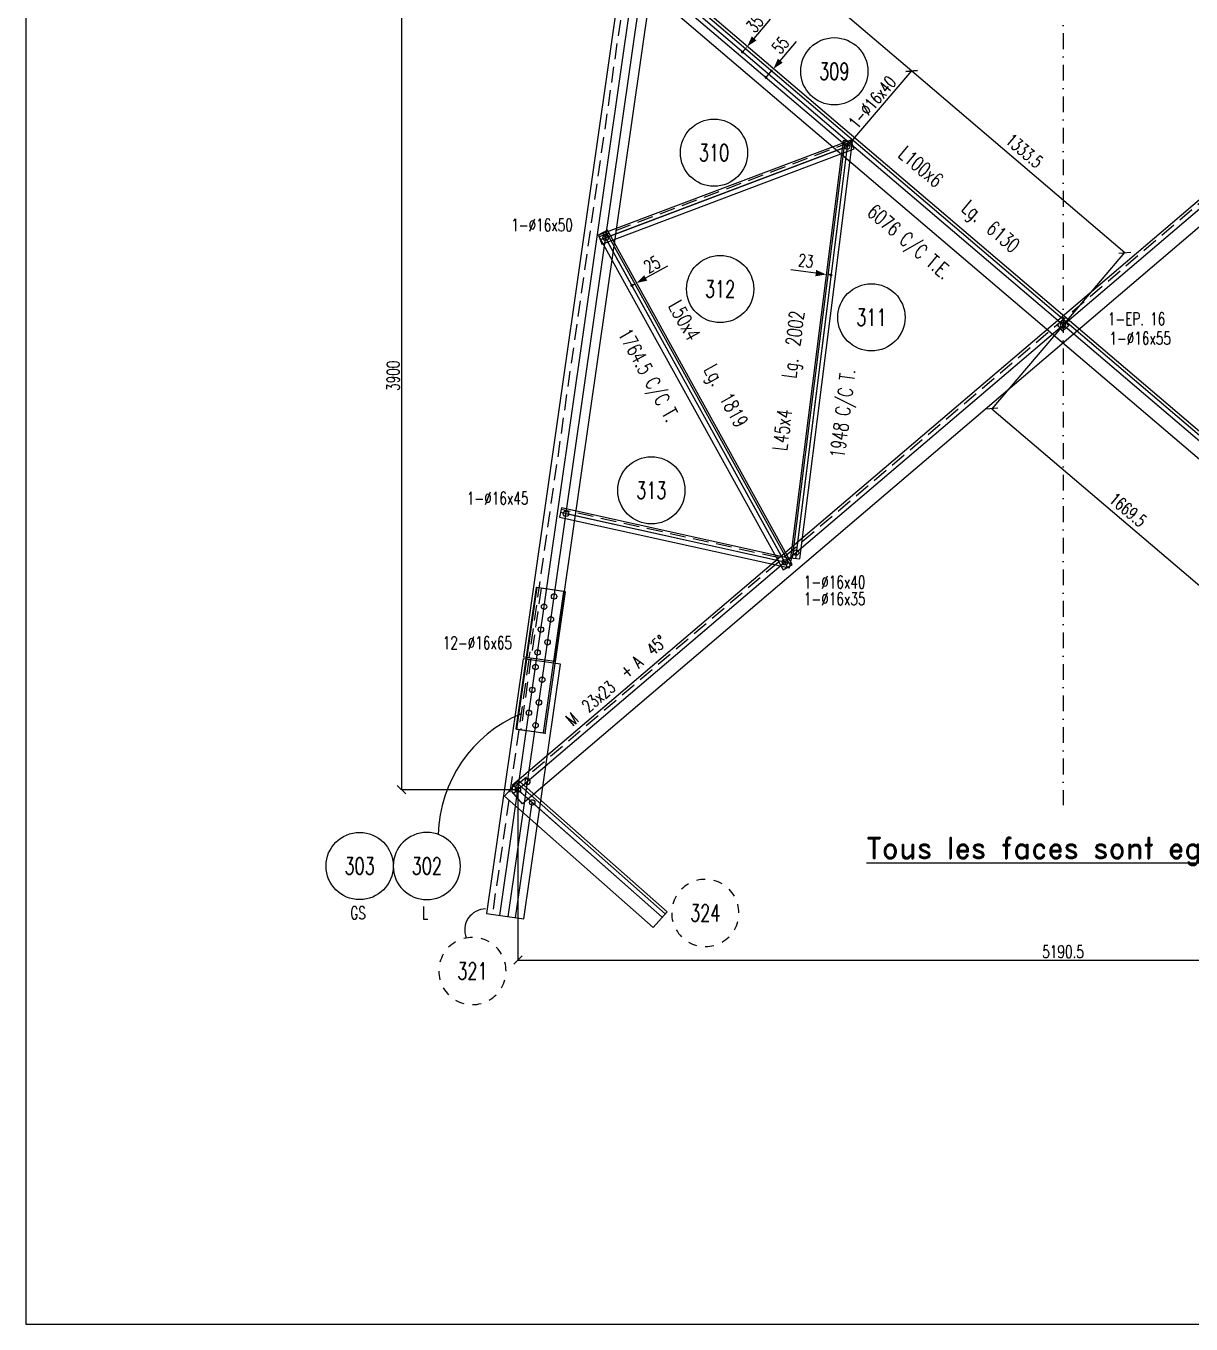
# Model space of a CAD drawing. Extents: x 142141 to 158361, y -105351 to -93871.
# Drawn here: x 142141 to 147687, y -105351 to -99173 of the extents above; entities that cross this region are included whole.
import ezdxf
from ezdxf.enums import TextEntityAlignment as Align

# ---------------------------------------------------------------- set-up
doc = ezdxf.new("R2010")
doc.units = 0
doc.header["$LTSCALE"] = 150
doc.header["$MEASUREMENT"] = 0
doc.linetypes.add('DASHDOT', pattern=[1, 0.5, -0.25, 0, -0.25])
doc.linetypes.add('DASHED', pattern=[0.75, 0.5, -0.25])
doc.layers.get('0').update_dxf_attribs({"linetype": 'CONTINUOUS'})
for name, color, linetype in [('ASSI', 6, 'CONTINUOUS'), ('BOLLINI_1', 7, 'CONTINUOUS'), ('FORI', 2, 'CONTINUOUS'), ('LINEA_ANG', 2, 'CONTINUOUS'), ('LINEE_PIASTRE', 2, 'CONTINUOUS'), ('LM', 7, 'CONTINUOUS'), ('LS', 7, 'CONTINUOUS'), ('MZ', 6, 'DASHDOT'), ('PIASTRE', 5, 'CONTINUOUS'), ('QT_MAL', 7, 'CONTINUOUS'), ('QT_MPR', 7, 'CONTINUOUS'), ('TESTI_A_P', 7, 'CONTINUOUS'), ('TRAT-Y', 7, 'DASHED')]:
    doc.layers.add(name, color=color, linetype=linetype)
doc.styles.add('QUOTE', font='ROMANS8.SHX', dxfattribs={"width": 0.7})
doc.styles.add('RD', font='ROMAND8.SHX', dxfattribs={"width": 0.7})
doc.styles.add('RQL', font='ROMANS8.SHX', dxfattribs={"width": 0.7})
doc.styles.add('RS', font='ROMANS8.shx', dxfattribs={"width": 0.7})
doc.styles.get("Standard").update_dxf_attribs({"font": 'ROMANS8.SHX', "width": 0.7})
doc.dimstyles.new('FRECCE1', dxfattribs={"dimtxt": 60, "dimasz": 6.6667, "dimexe": 0, "dimexo": 0, "dimgap": 1, "dimtad": 1, "dimzin": 0, "dimdsep": 46, "dimtxsty": 'RS', "dimblk1": 'QUOTP', "dimblk2": 'QUOTF', "dimsah": 1, "dimcen": 0, "dimclrd": 2, "dimclre": 2, "dimclrt": 7, "dimadec": 0, "dimazin": 0, "dimtfac": 1, "dimtix": 1, "dimtmove": 2, "dimatfit": 3, "dimldrblk": 'QUOTP', "dimfxl": 1, "dimtolj": 1, "dimtzin": 0, "dimarcsym": 0})
doc.dimstyles.new('TRATTO', dxfattribs={"dimscale": 0, "dimtxt": 60, "dimasz": 40, "dimexe": 0, "dimexo": 0, "dimgap": 10, "dimtad": 1, "dimrnd": 0.5, "dimdsep": 46, "dimtxsty": 'RS', "dimblk1": 'OBLIQUE', "dimblk2": 'OBLIQUE', "dimsah": 1, "dimcen": 0.09, "dimclrd": 2, "dimclre": 2, "dimclrt": 7, "dimadec": 0, "dimazin": 0, "dimtfac": 1, "dimtix": 1, "dimtmove": 2, "dimatfit": 3, "dimfxl": 1, "dimtolj": 1, "dimtzin": 0, "dimarcsym": 0})

# ---------------------------------------------------------------- blocks, each defined once
blk = doc.blocks.new('ASSE98')
blk.add_line((0, 0), (1, 0))
at = {"color": 7, "style": 'QUOTE', "width": 0.5, "flags": 1}
for tag, p in [('TI', (1.38308, 6.82731)), ('DI_S', (1.38308, 6.42178)), ('D_S', (1.38308, 6.02092)), ('E_S', (1.38308, 5.68065)), ('NFORI', (1.36454, 5.29792)), ('ALAR', (1.36349, 4.93246)), ('FAM', (1.3775, 4.54645)), ('ALA', (1.38308, 4.19257)), ('DISP2', (1.38308, 3.84971)), ('DISP1', (1.38308, 3.50686)), ('PINZAF', (1.38308, 3.164)), ('PINZAI', (1.38308, 2.82114)), ('TRP', (1.38308, 2.47829)), ('NP', (1.38308, 2.13543)), ('SV', (1.38308, 1.79257)), ('PESO', (1.38308, 1.44971)), ('QUA', (1.38308, 1.10686)), ('LUN', (1.38308, 0.764)), ('PROF', (1.38308, 0.42114)), ('POS', (1.38308, 0.07829))]:
    blk.add_attdef(tag, p, '', height=0.2, dxfattribs=at)
at = {"color": 7, "flags": 1}
for tag, p in [('LAV1', (3.07431, 6.82847)), ('LAV2', (3.07431, 6.49513)), ('LAV3', (3.07431, 6.1618)), ('LAV4', (3.07431, 5.82847)), ('LAV5', (3.07431, 5.49513)), ('LAV6', (3.07431, 5.1618)), ('LAV7', (3.07431, 4.82847)), ('LAV8', (3.07431, 4.49513)), ('LAV9', (3.07431, 4.1618)), ('LAV10', (3.07431, 3.82847))]:
    blk.add_attdef(tag, p, '', height=0.2, dxfattribs=at)
blk = doc.blocks.new('16')
blk.add_circle((0, 0), 1)
blk = doc.blocks.new('MRKR_98')
blk.add_point((0, 0))
at = {"color": 7, "style": 'QUOTE', "width": 0.5, "flags": 1}
for tag, p in [('TI', (3.73, 6.83)), ('DI_S', (3.73, 6.42)), ('D_S', (3.73, 6.02)), ('AUX2', (3.71, 4.93)), ('NFORI', (3.72, 5.3)), ('AUX1', (3.73, 4.19)), ('E_S', (3.73, 5.68)), ('FAM', (3.73, 4.55)), ('COMMESSA', (3.73, 3.85)), ('MD', (3.73, 3.51)), ('MP', (3.73, 3.16)), ('LARGHEZZA', (3.73, 2.82)), ('SPESSORE', (3.73, 2.48)), ('NP', (3.73, 2.14)), ('SV', (3.73, 1.79)), ('PESO', (3.73, 1.45)), ('QUA', (3.73, 1.11)), ('LUN', (3.73, 0.76)), ('PROF', (3.73, 0.42)), ('POS', (3.73, 0.08))]:
    blk.add_attdef(tag, p, '', height=0.2, dxfattribs=at)
at = {"color": 7, "flags": 1}
for tag, p in [('LAV1', (5.26, 6.88)), ('LAV2', (5.26, 6.55)), ('LAV3', (5.26, 6.21)), ('LAV4', (5.26, 5.88)), ('LAV5', (5.26, 5.55)), ('LAV6', (5.26, 5.21)), ('LAV7', (5.26, 4.88)), ('LAV8', (5.26, 4.55)), ('LAV9', (5.26, 4.21)), ('LAV10', (5.26, 3.88))]:
    blk.add_attdef(tag, p, '', height=0.2, dxfattribs=at)
blk = doc.blocks.new('QUOTP')
at = {"layer": 'ASSI', "color": 2, "const_width": 1.07}
blk.add_lwpolyline([(-0.53, 0, 1), (0.53, 0, 1)], format="xyb", close=True, dxfattribs=at)
blk = doc.blocks.new('QUOTF')
at = {"layer": 'LS', "color": 2}
blk.add_line((7.5, 0), (25.5, 0), dxfattribs=at)
blk.add_solid([(7.5, 2.25), (0, 0), (7.5, -2.25)], dxfattribs=at)
blk = doc.blocks.new('*D166')
at = {"layer": 'QT_MAL', "color": 2, "lineweight": -2, "transparency": 16777216}
for p, q in [((145556.4, -99291.8), (145570.4, -99275.3)), ((145574.7, -99270.2), (145574.7, -99270.2)), ((145552, -99296.9), (145552, -99296.9))]:
    blk.add_line(p, q, dxfattribs=at)
at = {"layer": 'QT_MAL', "color": 2, "lineweight": -2, "transparency": 16777216, "xscale": 6.6667, "yscale": 6.6667, "zscale": 6.6667}
for name, p, rotation in [('QUOTF', (145574.7, -99270.2), 49.56613230523991), ('QUOTP', (145552, -99296.9), 229.5661323052399)]:
    blk.add_blockref(name, p, dxfattribs=dict(at, rotation=rotation))
at = {"layer": 'QT_MAL', "color": 7, "transparency": 16777216, "insert": (145610.5, -99163), "char_height": 60, "attachment_point": 5, "rotation": 49.56613, "style": 'RS'}
blk.add_mtext('\\A1;35', dxfattribs=at)
blk = doc.blocks.new('*D165')
at = {"layer": 'QT_MAL', "color": 2, "lineweight": -2, "transparency": 16777216}
for p, q in [((145667.9, -99413.1), (145695, -99381.4)), ((145699.3, -99376.3), (145699.3, -99376.3)), ((145663.6, -99418.2), (145663.6, -99418.2))]:
    blk.add_line(p, q, dxfattribs=at)
at = {"layer": 'QT_MAL', "color": 2, "lineweight": -2, "transparency": 16777216, "xscale": 6.6667, "yscale": 6.6667, "zscale": 6.6667}
for name, p, rotation in [('QUOTF', (145699.3, -99376.3), 49.56613230523991), ('QUOTP', (145663.6, -99418.2), 229.5661323052399)]:
    blk.add_blockref(name, p, dxfattribs=dict(at, rotation=rotation))
at = {"layer": 'QT_MAL', "color": 7, "transparency": 16777216, "insert": (145732, -99264.3), "char_height": 60, "attachment_point": 5, "rotation": 49.56613, "style": 'RS'}
blk.add_mtext('\\A1;55', dxfattribs=at)
blk = doc.blocks.new('IQ')
for p, q in [((0.5, 0.5), (-0.5, 0.5)), ((-0.5, 0.5), (-0.5, -0.5)), ((0.5, -0.5), (0.5, 0.5)), ((-0.5, -0.5), (0.5, -0.5))]:
    blk.add_line(p, q)
at = {"flags": 1}
for tag, p in [('SPESSORE', (0, -0.01)), ('NUMERO', (0, -0.34))]:
    blk.add_attdef(tag, p, '', height=0.2, dxfattribs=at)
blk = doc.blocks.new('*D175')
at = {"layer": 'QT_MAL', "color": 2, "lineweight": -2, "transparency": 16777216}
blk.add_line((145966.4, -100357.5), (145956.8, -100356.3), dxfattribs=at)
at = {"layer": 'QT_MAL', "color": 2, "lineweight": -2, "transparency": 16777216, "xscale": 6.6667, "yscale": 6.6667, "zscale": 6.6667}
for name, p, rotation in [('QUOTF', (145950.2, -100355.5), 172.828897146621), ('QUOTP', (145973, -100358.3), 352.828897146621)]:
    blk.add_blockref(name, p, dxfattribs=dict(at, rotation=rotation))
at = {"layer": 'QT_MAL', "color": 7, "transparency": 16777216, "insert": (145853.4, -100290.9), "char_height": 60, "attachment_point": 5, "rotation": 352.8289, "style": 'RS'}
blk.add_mtext('\\A1;23', dxfattribs=at)
blk = doc.blocks.new('_OBLIQUE')
at = {"color": 0, "linetype": 'ByBlock'}
blk.add_line((-0.5, -0.5), (0.5, 0.5), dxfattribs=at)
blk = doc.blocks.new('*D96')
at = {"layer": 'QT_MPR', "color": 2, "lineweight": -2, "transparency": 16777216}
for p, q in [((145080.7, -98921.5), (145387.9, -98560.9)), ((145387.9, -98560.9), (146357.1, -99386.8)), ((146049.9, -99747.3), (146357.1, -99386.8))]:
    blk.add_line(p, q, dxfattribs=at)
at = {"layer": 'QT_MPR', "color": 2, "lineweight": -2, "transparency": 16777216, "xscale": 40, "yscale": 40, "zscale": 40}
for p, rotation in [((145387.9, -98560.9), 139.56613230524), ((146357.1, -99386.8), 319.5661323052399)]:
    blk.add_blockref('_OBLIQUE', p, dxfattribs=dict(at, rotation=rotation))
at = {"layer": 'QT_MPR', "color": 7, "transparency": 16777216, "insert": (145879, -98901.2), "char_height": 60, "attachment_point": 5, "rotation": 319.56613, "style": 'RS'}
blk.add_mtext('\\A1;1273', dxfattribs=at)
blk = doc.blocks.new('*D97')
at = {"layer": 'QT_MPR', "color": 2, "lineweight": -2, "transparency": 16777216}
for p, q in [((146049.9, -99747.3), (146357.1, -99386.8)), ((146357.1, -99386.8), (147372, -100251.5)), ((147077.7, -100596.9), (147372, -100251.5))]:
    blk.add_line(p, q, dxfattribs=at)
at = {"layer": 'QT_MPR', "color": 2, "lineweight": -2, "transparency": 16777216, "xscale": 40, "yscale": 40, "zscale": 40}
for p, rotation in [((146357.1, -99386.8), 139.56613230524), ((147372, -100251.5), 319.5661323052399)]:
    blk.add_blockref('_OBLIQUE', p, dxfattribs=dict(at, rotation=rotation))
at = {"layer": 'QT_MPR', "color": 7, "transparency": 16777216, "insert": (146893.3, -99766.9), "char_height": 60, "attachment_point": 5, "rotation": 319.56613, "style": 'RS'}
blk.add_mtext('\\A1;1333.5', dxfattribs=at)
blk = doc.blocks.new('*D98')
at = {"layer": 'QT_MPR', "color": 2, "lineweight": -2, "transparency": 16777216}
for p, q in [((147077.7, -100596.9), (146739, -100994.4)), ((146739, -100994.4), (148009.9, -102077.3)), ((148348.7, -101679.8), (148009.9, -102077.3))]:
    blk.add_line(p, q, dxfattribs=at)
at = {"layer": 'QT_MPR', "color": 2, "lineweight": -2, "transparency": 16777216, "xscale": 40, "yscale": 40, "zscale": 40}
for p, rotation in [((146739, -100994.4), 139.56613230524), ((148009.9, -102077.3), 319.5661323052399)]:
    blk.add_blockref('_OBLIQUE', p, dxfattribs=dict(at, rotation=rotation))
at = {"layer": 'QT_MPR', "color": 7, "transparency": 16777216, "insert": (147386.3, -101475.8), "char_height": 60, "attachment_point": 5, "rotation": 319.56613, "style": 'RS'}
blk.add_mtext('\\A1;1669.5', dxfattribs=at)
blk = doc.blocks.new('xxx')
blk.add_circle((0, 0), 8)
at = {"color": 3, "style": 'RQL', "width": 0.7}
blk.add_attdef('POS', text='', height=4, dxfattribs=at).set_placement((0, 0), align=Align.MIDDLE)
at = {"style": 'RQL', "width": 0.7, "flags": 1}
for tag, p in [('POS1', (-0.39, -5.42)), ('TIPO', (-0.39, -8.66))]:
    blk.add_attdef(tag, p, '', height=2, dxfattribs=at)
blk = doc.blocks.new('*D112')
at = {"layer": 'LS', "color": 2, "lineweight": -2, "transparency": 16777216}
for p, q in [((144482.5, -102808.2), (144482.5, -103618.9)), ((149672.9, -102808.2), (149672.9, -103618.9)), ((144482.5, -103618.9), (149672.9, -103618.9))]:
    blk.add_line(p, q, dxfattribs=at)
at = {"layer": 'LS', "color": 2, "lineweight": -2, "transparency": 16777216, "xscale": 40, "yscale": 40, "zscale": 40, "rotation": 180}
blk.add_blockref('_OBLIQUE', (144482.5, -103618.9), dxfattribs=at)
at = {"layer": 'LS', "color": 2, "lineweight": -2, "transparency": 16777216, "xscale": 40, "yscale": 40, "zscale": 40}
blk.add_blockref('_OBLIQUE', (149672.9, -103618.9), dxfattribs=at)
at = {"layer": 'LS', "color": 7, "transparency": 16777216, "insert": (147077.7, -103578.9), "char_height": 60, "attachment_point": 5, "style": 'RS'}
blk.add_mtext('\\A1;5190.5', dxfattribs=at)
blk = doc.blocks.new('*D113')
at = {"layer": 'LS', "color": 2, "lineweight": -2, "transparency": 16777216}
for p, q in [((145048, -98867.4), (143928.7, -98867.4)), ((143928.7, -98867.4), (143928.7, -102808.2)), ((144482.5, -102808.2), (143928.7, -102808.2))]:
    blk.add_line(p, q, dxfattribs=at)
at = {"layer": 'LS', "color": 2, "lineweight": -2, "transparency": 16777216, "xscale": 40, "yscale": 40, "zscale": 40}
for p, rotation in [((143928.7, -98867.4), 90), ((143928.7, -102808.2), 270)]:
    blk.add_blockref('_OBLIQUE', p, dxfattribs=dict(at, rotation=rotation))
at = {"layer": 'LS', "color": 7, "transparency": 16777216, "insert": (143888.7, -100837.8), "char_height": 60, "attachment_point": 5, "rotation": 90, "style": 'RS'}
blk.add_mtext('\\A1;3900', dxfattribs=at)
blk = doc.blocks.new('bull')
at = {"style": 'RS', "width": 0.7, "flags": 1}
for tag, p in [('NN', (-12.25, 0)), ('DIAMETRO', (0, -4.86)), ('SERRAGGIO', (0, -9.71)), ('LUNGHEZZA', (0, -14.57)), ('NB', (0, -19.43)), ('TIPO', (0, -24.12)), ('EL', (-0.14, -29))]:
    blk.add_attdef(tag, p, '', height=3, dxfattribs=at)
at = {"style": 'RS', "width": 0.7}
blk.add_attdef('BULLONE', (0, 0), '', height=3, dxfattribs=at)
blk = doc.blocks.new('imbbull')
at = {"style": 'RS', "width": 0.7, "flags": 1}
for tag, p in [('NN', (-11.1, 0)), ('DIAMETRO', (0, -4.86)), ('SERRAGGIO', (0, -9.71)), ('LUNGHEZZA', (0, -14.57)), ('NB', (0, -19.43)), ('TIPO', (0, -24.38)), ('EL', (-0.14, -29.26))]:
    blk.add_attdef(tag, p, '', height=3, dxfattribs=at)
at = {"style": 'RS', "width": 0.7}
blk.add_attdef('BULLONE', (0, 0), '', height=3, dxfattribs=at)
blk = doc.blocks.new('zzz')
at = {"linetype": 'Continuous'}
for start, end in [(120, 135), (90, 105), (60, 75), (150, 165), (30, 45), (180, 195), (0, 15), (330, 345), (210, 225), (300, 315), (240, 255), (270, 285)]:
    blk.add_arc((0, 0), 8, start, end, dxfattribs=at)
at = {"color": 3, "style": 'RQL', "width": 0.7}
blk.add_attdef('POS1', text='', height=4, dxfattribs=at).set_placement((0, 0), align=Align.MIDDLE)
at = {"style": 'RQL', "width": 0.7, "flags": 1}
blk.add_attdef('TIPO', (0, -8), '', height=3, dxfattribs=at)
blk = doc.blocks.new('*D187')
at = {"layer": 'QT_MAL', "color": 2, "lineweight": -2, "transparency": 16777216}
blk.add_line((145031.4, -100405), (145041.6, -100399.3), dxfattribs=at)
at = {"layer": 'QT_MAL', "color": 2, "lineweight": -2, "transparency": 16777216, "xscale": 6.6667, "yscale": 6.6667, "zscale": 6.6667}
for name, p, rotation in [('QUOTF', (145047.4, -100396.1), 28.93072496735059), ('QUOTP', (145025.5, -100408.2), 208.9307249673506)]:
    blk.add_blockref(name, p, dxfattribs=dict(at, rotation=rotation))
at = {"layer": 'QT_MAL', "color": 7, "transparency": 16777216, "insert": (145120.9, -100308), "char_height": 60, "attachment_point": 5, "rotation": 28.93072, "style": 'RS'}
blk.add_mtext('\\A1;25', dxfattribs=at)

msp = doc.modelspace()

# ---------------------------------------------------------------- linework, layer by layer
at = {"layer": 'LINEA_ANG'}
for p, q in [((145487.388, -95355.029), (144508.705, -102175.167)), ((144657.184, -102196.473), (145635.867, -95376.335)), ((144456.78, -102784.127), (149105.154, -98823.311)), ((149716.141, -102799.044), (145050.26, -98823.311)), ((144985.403, -98899.426), (149651.284, -102875.16)), ((149129.67, -98933.8), (144504.131, -102875.16)), ((146067.042, -99716.296), (144866.559, -100168.987)), ((146082.92, -99758.402), (146067.042, -99716.296)), ((144882.437, -100211.093), (146082.92, -99758.402)), ((146030.444, -99717.684), (145780.529, -101704.024)), ((145825.177, -101709.641), (146075.092, -99723.301)), ((146075.092, -99723.301), (146030.444, -99717.684)), ((144908.473, -100144.752), (144864.712, -100168.939)), ((145780.978, -101740.862), (144901.033, -100148.864)), ((145788.417, -101736.75), (144908.473, -100144.752)), ((144864.712, -100168.939), (145744.657, -101760.938)), ((144866.559, -100168.987), (144882.437, -100211.093)), ((144690.296, -101466.343), (144680.571, -101510.28)), ((145784.808, -101708.592), (144690.296, -101466.343)), ((144680.571, -101510.28), (145775.083, -101752.528)), ((145719.507, -101702.844), (145721.344, -101694.545)), ((145744.657, -101760.938), (145788.417, -101736.75)), ((145775.083, -101752.528), (145784.808, -101708.592)), ((145780.529, -101704.024), (145825.177, -101709.641)), ((144573.118, -101845.978), (144476.528, -102519.083)), ((144701.799, -101864.444), (144573.118, -101845.978)), ((144605.21, -102537.549), (144701.799, -101864.444)), ((144507.285, -102185.065), (144333.281, -103397.644)), ((144685.46, -102210.633), (144507.285, -102185.065)), ((144508.705, -102175.167), (144657.184, -102196.473)), ((144511.456, -103423.212), (144685.46, -102210.633)), ((144476.528, -102519.083), (144605.21, -102537.549)), ((144485.166, -102763.794), (144418.937, -102838.719)), ((144456.78, -102784.127), (144454.191, -102816.551)), ((145192.46, -103388.991), (144485.166, -102763.794)), ((144418.937, -102838.719), (145126.232, -103463.916)), ((144504.131, -102875.16), (144454.191, -102816.551)), ((144333.281, -103397.644), (144511.456, -103423.212)), ((145126.232, -103463.916), (145192.46, -103388.991))]:
    msp.add_line(p, q, dxfattribs=at)
at = {"layer": 'LINEA_ANG', "color": 2}
for p, q in [((149707.061, -102809.7), (145041.18, -98833.967)), ((146038.878, -99718.745), (145788.963, -101705.085)), ((145183.188, -103399.48), (144475.894, -102774.284))]:
    msp.add_line(p, q, dxfattribs=at)
at = {"layer": 'LINEA_ANG'}
msp.add_lwpolyline([(144456.78, -102784.127), (144465.86, -102794.783)], dxfattribs=at)
at = {"layer": 'LINEE_PIASTRE'}
for p, q in [((144570.148, -101845.552), (144473.558, -102518.657)), ((144708.728, -101865.438), (144570.148, -101845.552)), ((144612.139, -102538.543), (144708.728, -101865.438)), ((144473.558, -102518.657), (144612.139, -102538.543))]:
    msp.add_line(p, q, dxfattribs=at)
at = {"layer": 'LS', "color": 6}
for p, q in [((144396.632, -103406.735), (145550.739, -95364.12)), ((144436.226, -103412.417), (145305.933, -97351.701)), ((145080.671, -98921.482), (146049.894, -99747.344)), ((144899.934, -100180.983), (146049.894, -99747.344)), ((146049.894, -99747.344), (145806.757, -101679.814)), ((145753.476, -101725.213), (144899.934, -100180.983)), ((145753.476, -101725.213), (144711.434, -101494.578)), ((144482.525, -102808.173), (145169.28, -103415.214)), ((144471.861, -103417.53), (144550.661, -102868.4))]:
    msp.add_line(p, q, dxfattribs=at)
at = {"layer": 'LS', "color": 8}
msp.add_lwpolyline([(142140.931, -93871.11), (142140.931, -105351.11), (154860.931, -105351.11), (154860.931, -103751.11), (158360.931, -103751.11), (158360.931, -93871.11), (142140.931, -93871.11)], close=True, dxfattribs=at)
at = {"layer": 'LS', "color": 6}
for centre, radius, start, end in [((144745.354, -103040.319), 643.153, 112.9605833, 178.2242333), ((144329.791, -103475.746), 100.372, 90.3941118, 201.7287906)]:
    msp.add_arc(centre, radius, start, end, dxfattribs=at)
at = {"layer": 'MZ'}
msp.add_line((147077.707, -95305.076), (147077.707, -102881.585), dxfattribs=at)
at = {"layer": 'TRAT-Y'}
for p, q in [((145513.619, -95358.793), (144534.937, -102178.931)), ((144465.86, -102794.783), (149114.234, -98833.967)), ((146070.041, -99724.25), (144869.558, -100176.941)), ((145719.507, -101702.844), (144688.459, -101474.642)), ((144592.915, -101848.819), (144496.325, -102521.924)), ((144535.001, -102189.042), (144360.997, -103401.621))]:
    msp.add_line(p, q, dxfattribs=at)

# ---------------------------------------------------------------- block references
at = {"layer": 'ASSI'}
for p, xscale, rotation in [((145487.388, -95355.029), 6890.000000000001, 261.8338606976465), ((144507.285, -102185.065), 1225, 261.833860697646), ((145169.28, -103415.214), 944, 138.5256774843866)]:
    msp.add_blockref('ASSE98', p, dxfattribs=dict(at, xscale=xscale, rotation=rotation))
ref = msp.add_blockref('ASSE98', (149127.854, -98849.951), dxfattribs=dict(at, xscale=6130, zscale=6130, rotation=220.4338676947601))
ref.add_attrib('LAV1', 'CB 53x53', (148791.312, -99329.062), dxfattribs={"layer": '0', "color": 7, "height": 60, "rotation": 40.4338677, "width": 0.7})
ref.add_attrib('LAV2', 'M  23x23', (144743.018, -102508.816), dxfattribs={"layer": '0', "color": 7, "height": 60, "rotation": 40.4338677, "width": 0.7})
ref.add_attrib('LAV3', '+ A  45%%d', (145000.482, -102281.274), dxfattribs={"layer": '0', "color": 254, "height": 60, "rotation": 40.4338677, "width": 0.7})
ref = msp.add_blockref('ASSE98', (149693.441, -102825.685), dxfattribs=dict(at, xscale=6130, zscale=6130, rotation=139.5661323052399))
ref.add_attrib('PROF', 'L100x6', (146287.216, -99791.334), dxfattribs={"layer": '0', "color": 2, "height": 70, "rotation": 319.5661323, "style": 'QUOTE', "width": 0.7})
ref.add_attrib('LUN', '6130', (146706.308, -100148.437), dxfattribs={"layer": '0', "color": 2, "height": 70, "rotation": 319.5661323, "style": 'QUOTE', "width": 0.7})
ref.add_attrib('PESO', '6076 C/C T.E.', (146139.432, -100068.767), dxfattribs={"layer": '0', "color": 2, "height": 70, "rotation": -40.4338677, "style": 'QUOTE', "width": 0.7})
ref.add_attrib('SV', 'Lg.', (146588.989, -100048.47), dxfattribs={"layer": '0', "color": 2, "height": 70, "rotation": 319.5661323, "style": 'QUOTE', "width": 0.7})
for p, xscale, zscale, rotation in [((146075.158, -99737.817), 1283, 1283, 200.6609868242491), ((145779.838, -101731.048), 1121, 1121, 167.5199027381452), ((144573.118, -101845.978), 679.9999999999998, 679.9999999999998, 261.8338606976444)]:
    msp.add_blockref('ASSE98', p, dxfattribs=dict(at, xscale=xscale, zscale=zscale, rotation=rotation))
ref = msp.add_blockref('ASSE98', (146053.265, -99720.555), dxfattribs=dict(at, xscale=2001.999999999997, zscale=2001.999999999997, rotation=262.828897146621))
ref.add_attrib('PROF', 'L45x4', (145763.634, -101197.452), dxfattribs={"layer": '0', "color": 2, "height": 70, "rotation": 82.8288971, "style": 'QUOTE', "width": 0.7})
ref.add_attrib('LUN', '2002', (145826.25, -100699.776), dxfattribs={"layer": '0', "color": 2, "height": 70, "rotation": 82.8288971, "style": 'QUOTE', "width": 0.7})
ref.add_attrib('PESO', '1948 C/C T.', (146036.483, -101231.781), dxfattribs={"layer": '0', "color": 2, "height": 70, "rotation": 82.8288971, "style": 'QUOTE', "width": 0.7})
ref.add_attrib('SV', 'Lg.', (145807.009, -100852.703), dxfattribs={"layer": '0', "color": 2, "height": 70, "rotation": 82.8288971, "style": 'QUOTE', "width": 0.7})
ref = msp.add_blockref('ASSE98', (145766.537, -101748.844), dxfattribs=dict(at, xscale=1819, rotation=118.9307249673506))
ref.add_attrib('PROF', 'L50x4', (145196.725, -100505.019), dxfattribs={"layer": '0', "color": 2, "height": 70, "rotation": -61.069275, "style": 'QUOTE', "width": 0.7})
ref.add_attrib('LUN', '1819', (145439.375, -100944.022), dxfattribs={"layer": '0', "color": 2, "height": 70, "rotation": -61.069275, "style": 'QUOTE', "width": 0.7})
ref.add_attrib('PESO', '1764.5 C/C T.', (144956.043, -100638.051), dxfattribs={"layer": '0', "color": 2, "height": 70, "rotation": -61.069275, "style": 'QUOTE', "width": 0.7})
ref.add_attrib('SV', 'Lg.', (145364.812, -100809.123), dxfattribs={"layer": '0', "color": 2, "height": 70, "rotation": -61.069275, "style": 'QUOTE', "width": 0.7})
at = {"layer": 'BOLLINI_1', "xscale": 20, "yscale": 20, "zscale": 20}
for p, values in [((145988.763, -99388.505), {'POS': '309'}), ((145416.367, -99776.131), {'POS': '310'}), ((145445.204, -100424.938), {'POS': '312'}), ((146165.512, -100559.88), {'POS': '311'}), ((145118.028, -101383.146), {'POS': '313'}), ((143729.292, -103171.28), {'POS': '303'})]:
    msp.add_blockref('xxx', p, dxfattribs=at).add_auto_attribs(values)
at = {"layer": 'BOLLINI_1'}
ref = msp.add_blockref('xxx', (144049.292, -103171.28), dxfattribs=dict(at, xscale=-20, yscale=20, zscale=20))
ref.add_attrib('POS', '302', dxfattribs={"layer": '0', "color": 3, "height": 80, "style": 'RQL', "width": 0.7}).set_placement((144049.292, -103171.28), align=Align.MIDDLE)
at = {"layer": 'FORI', "yscale": 13, "zscale": 13}
for p, xscale in [((146049.894, -99747.344), 13), ((147077.707, -100596.854), -13), ((144711.434, -101494.578), 13), ((145806.757, -101679.814), 13), ((144654.974, -101888.032), 13), ((144607.567, -101936.792), 13), ((144639.349, -101996.916), 13), ((144591.942, -102045.677), 13), ((144623.724, -102105.801), 13), ((144576.318, -102154.562), 13), ((144566.375, -102223.852), 13), ((144598.157, -102283.976), 13), ((144550.75, -102332.736), 13), ((144535.125, -102441.621), 13), ((144582.532, -102392.861), 13), ((144566.907, -102501.745), 13), ((144482.525, -102808.173), 13), ((144528.564, -102768.944), -13), ((144550.661, -102868.4), 13)]:
    msp.add_blockref('16', p, dxfattribs=dict(at, xscale=xscale))
at = {"layer": 'FORI', "xscale": 13, "yscale": 13, "zscale": 13, "rotation": 357.755943195}
for p in [(144899.934, -100180.983), (145753.476, -101725.213)]:
    msp.add_blockref('16', p, dxfattribs=at)
at = {"layer": 'LM', "xscale": 40, "yscale": 40, "zscale": 40, "rotation": 130.433867694767}
msp.add_blockref('IQ', (147077.707, -100596.854), dxfattribs=at)
at = {"layer": 'LS', "color": 7, "xscale": 20, "yscale": 20, "zscale": 20, "rotation": 49.56613230523948}
msp.add_blockref('bull', (146097.722, -99667.128), dxfattribs=at).add_auto_attribs({'BULLONE': '1-%%c16x40                '})
at = {"layer": 'LS', "color": 7, "xscale": 20, "yscale": 20, "zscale": 20}
for name, p, values in [('bull', (144450.771, -100150.319), {'BULLONE': '1-%%c16x50               '}), ('imbbull', (147290.656, -100597.238), {'BULLONE': '1-EP. 16'}), ('bull', (147297.843, -100689.149), {'BULLONE': '1-%%c16x55                '}), ('bull', (144239.49, -101450.907), {'BULLONE': '1-%%c16x45                '}), ('bull', (145843.673, -101849.666), {'BULLONE': '1-%%c16x40                '}), ('bull', (145843.673, -101929.666), {'BULLONE': '1-%%c16x35                '}), ('bull', (144125.021, -102138.874), {'BULLONE': '12-%%c16x65                '})]:
    msp.add_blockref(name, p, dxfattribs=at).add_auto_attribs(values)
at = {"layer": 'LS', "color": 6, "xscale": 19.99999994994134, "yscale": 19.99999994994134, "zscale": 19.99999994994134}
for p, values in [((145374.618, -103394.582), {'POS1': '324'}), ((144266.218, -103670.871), {'POS1': '321'})]:
    msp.add_blockref('zzz', p, dxfattribs=at).add_auto_attribs(values)
at = {"layer": 'PIASTRE', "xscale": 20, "yscale": 20, "zscale": 20, "rotation": 81.833860701}
msp.add_blockref('MRKR_98', (144612.139, -102538.543), dxfattribs=at)

# ---------------------------------------------------------------- texts
at = {"layer": 'LS', "color": 3, "style": 'RD'}
msp.add_text('%%UTous les faces sont egales', height=100, dxfattribs=at).set_placement((147077.707, -103102.282), align=Align.MIDDLE)
at = {"layer": 'TESTI_A_P', "style": 'RS', "width": 0.7}
for s, p in [('GS', (143685, -103424.486)), ('L', (144025.392, -103424.486))]:
    msp.add_text(s, height=60, dxfattribs=at).set_placement(p)

# ---------------------------------------------------------------- dimensions: what is measured, and where the dimension line sits
at = {"layer": 'LS'}
dim = msp.add_linear_dim(base=(143928.738, -102808.173), p1=(145048.024, -98867.388), p2=(144482.525, -102808.173), angle=90, text='3900', dimstyle='TRATTO', override={"dimscale": 1}, dxfattribs=at)
dim.commit()
dim.dimension.update_dxf_attribs({"geometry": '*D113', "text_midpoint": (143888.738, -100837.781)})
dim = msp.add_linear_dim(base=(149672.889, -103618.871), p1=(144482.525, -102808.173), p2=(149672.889, -102808.173), dimstyle='TRATTO', override={"dimscale": 1}, dxfattribs=at)
dim.commit()
dim.dimension.update_dxf_attribs({"geometry": '*D112', "text_midpoint": (147077.707, -103578.871)})
at = {"layer": 'QT_MAL'}
for base, p1, p2, angle, text, picture, middle in [((145574.748, -99270.22), (145552.048, -99296.86), (145574.748, -99270.22), 49.5661323, '35', '*D166', (145610.461, -99163.012)), ((145699.276, -99376.329), (145663.605, -99418.192), (145699.276, -99376.329), 49.5661323, '55', '*D165', (145732.015, -99264.316)), ((145047.41, -100396.118), (145025.53, -100408.211), (145047.41, -100396.118), 28.930725, '25', '*D187', (145120.876, -100307.994)), ((145950.202, -100355.454), (145973.022, -100358.325), (145950.202, -100355.454), 352.8288971, '23', '*D175', (145853.401, -100290.862))]:
    dim = msp.add_linear_dim(base=base, p1=p1, p2=p2, angle=angle, text=text, dimstyle='FRECCE1', dxfattribs=at)
    dim.commit()
    dim.dimension.update_dxf_attribs({"geometry": picture, "text_midpoint": middle, "dimtype": 160})
at = {"layer": 'QT_MPR'}
for base, p1, p2, text, picture, middle in [((146357.122, -99386.785), (145080.671, -98921.482), (146049.894, -99747.344), '1273', '*D96', (145879.011, -98901.24)), ((147371.963, -100251.518), (146049.894, -99747.344), (147077.707, -100596.854), '1333.5', '*D97', (146893.323, -99766.884)), ((148009.93, -102077.342), (147077.707, -100596.854), (148348.658, -101679.814), '1669.5', '*D98', (147386.314, -101475.799))]:
    dim = msp.add_linear_dim(base=base, p1=p1, p2=p2, angle=319.5661323, text=text, dimstyle='TRATTO', override={"dimscale": 1}, dxfattribs=at)
    dim.commit()
    dim.dimension.update_dxf_attribs({"geometry": picture, "text_midpoint": middle, "dimtype": 160})

doc.saveas('drawing.dxf')
